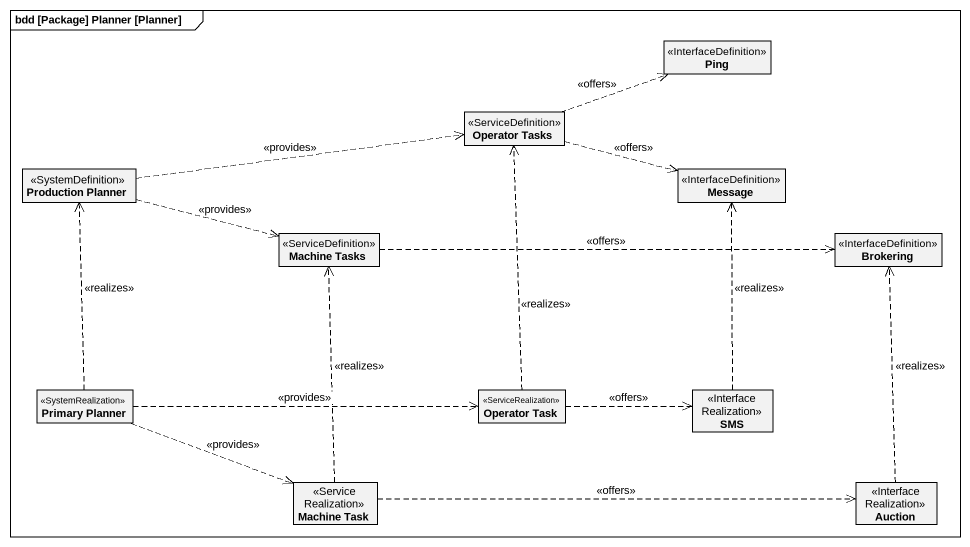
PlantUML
@startuml
mainframe bdd [Package] Planner [Planner]
hide circle
hide empty members
class Ping <<InterfaceDefinition>>
class "Operator Tasks" as Operator_Tasks <<ServiceDefinition>>
class "Production Planner" as Production_Planner <<SystemDefinition>>
class Message <<InterfaceDefinition>>
class "Machine Tasks" as Machine_Tasks <<ServiceDefinition>>
class Brokering <<InterfaceDefinition>>
class "Primary Planner" as Primary_Planner <<SystemRealization>>
class "Operator Task" as Operator_Task <<ServiceRealization>>
class SMS <<InterfaceRealization>>
class "Machine Task" as Machine_Task <<ServiceRealization>>
class Auction <<InterfaceRealization>>
Operator_Tasks .right.> Ping : <<offers>>
Operator_Tasks .right.> Message : <<offers>>
Production_Planner .right.> Operator_Tasks : <<provides>>
Production_Planner .right.> Machine_Tasks : <<provides>>
Machine_Tasks .right.> Brokering : <<offers>>
Primary_Planner .up.> Production_Planner : <<realizes>>
Primary_Planner .right.> Operator_Task : <<provides>>
Primary_Planner .right.> Machine_Task : <<provides>>
Operator_Task .up.> Operator_Tasks : <<realizes>>
Operator_Task .right.> SMS : <<offers>>
SMS .up.> Message : <<realizes>>
Machine_Task .up.> Machine_Tasks : <<realizes>>
Machine_Task .right.> Auction : <<offers>>
Auction .up.> Brokering : <<realizes>>
@enduml
